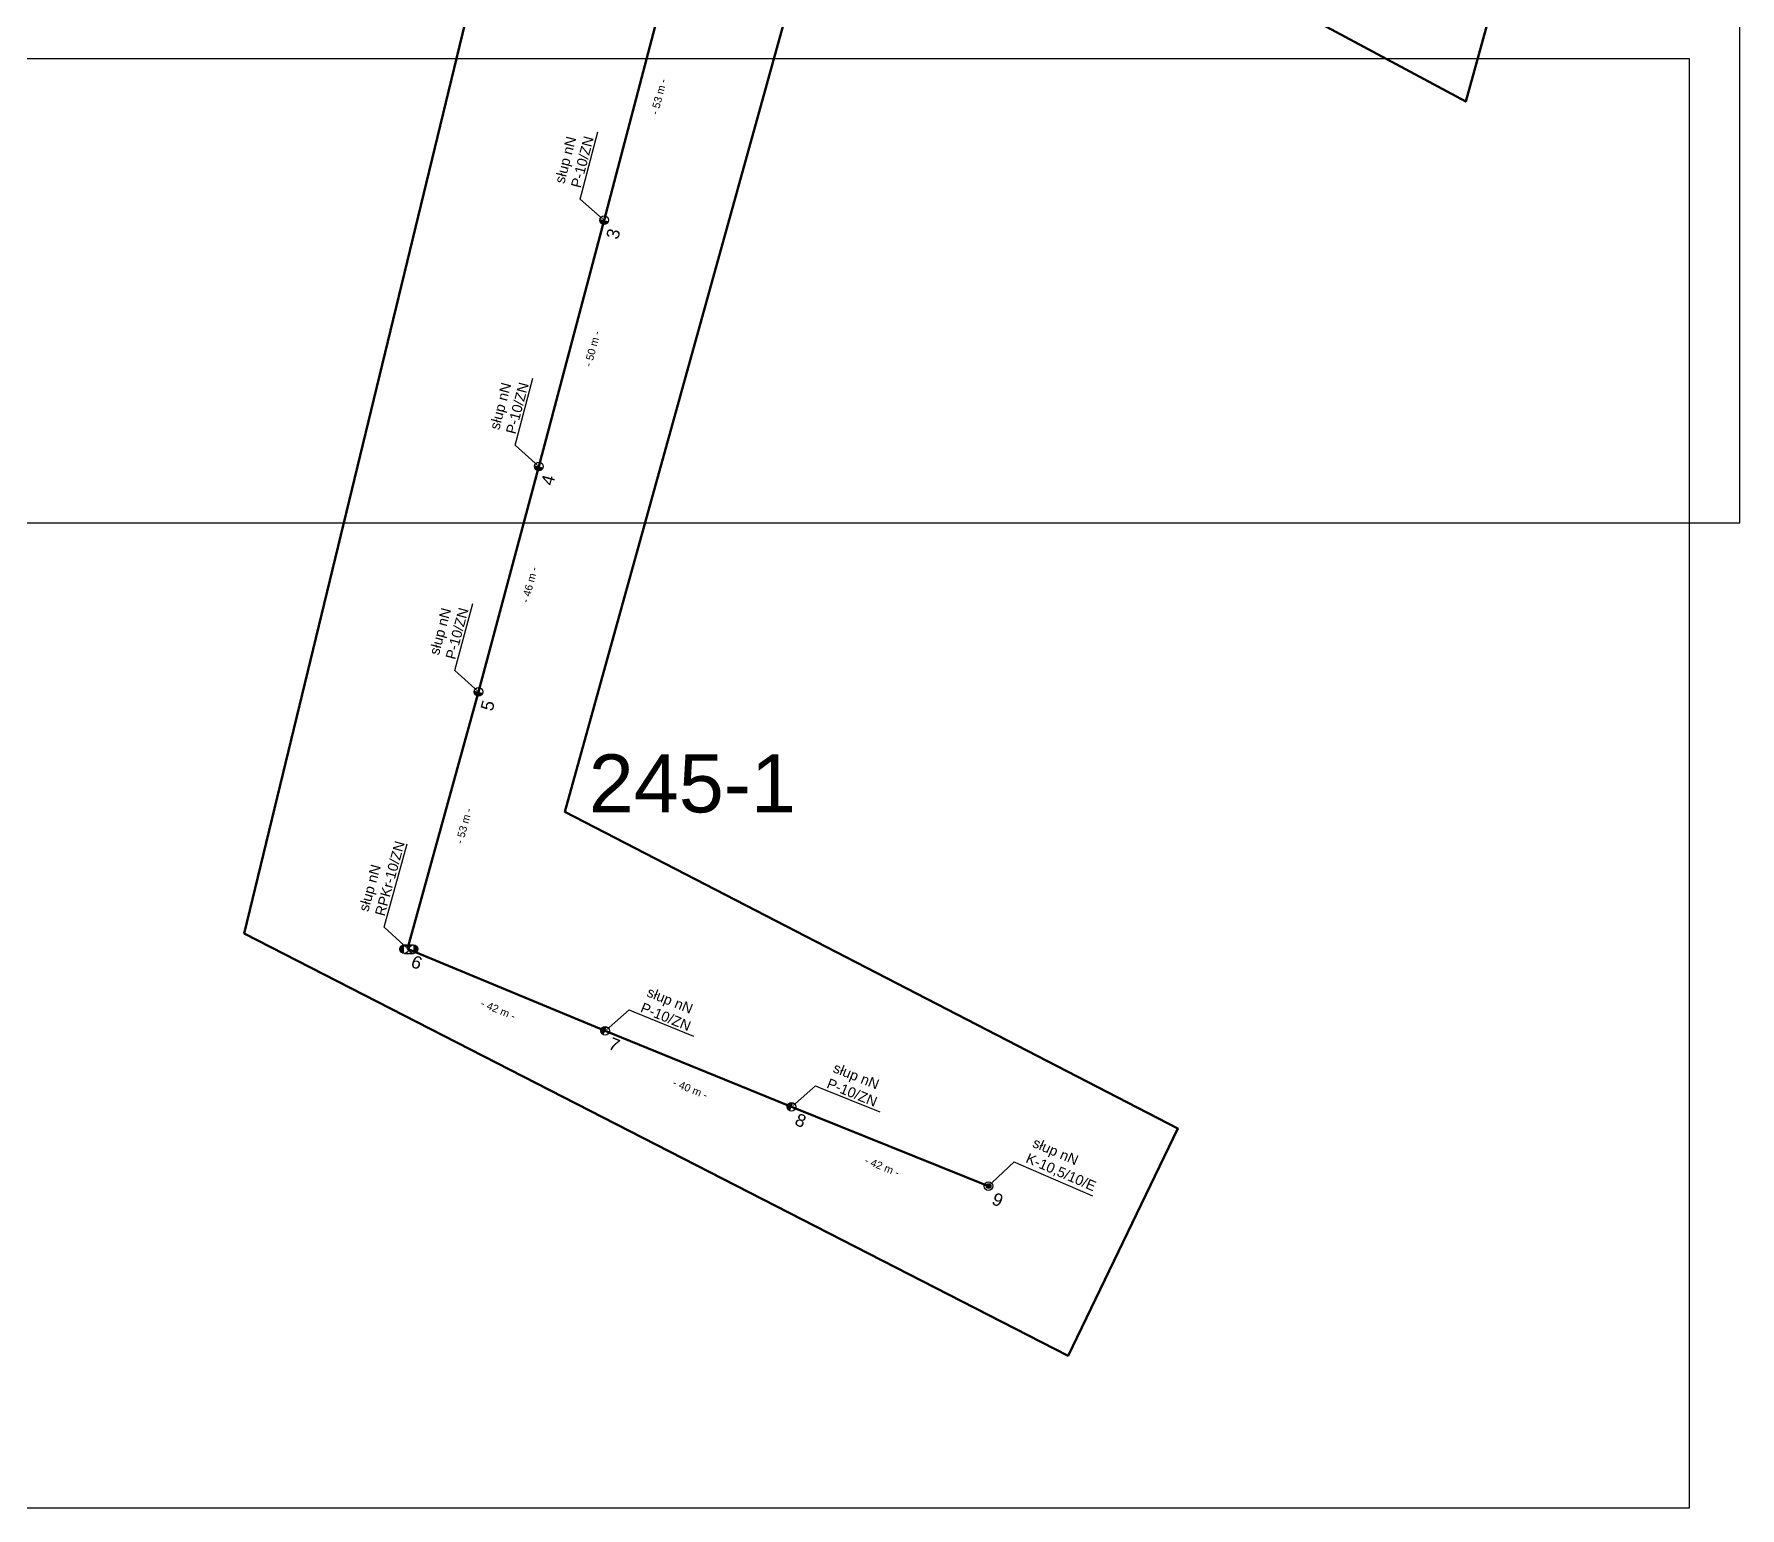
# Model space of a CAD drawing. Header units: metres. Extents: x 7532309 to 7535807, y 5784544 to 5785764.
# Drawn here: x 7535031 to 7535368.8, y 5784544.2 to 5784836 of the extents above; entities that cross this region are included whole.
import ezdxf
from ezdxf import colors
from ezdxf.entities.mleader import LeaderData, LeaderLine
from ezdxf.enums import TextEntityAlignment as Align
from ezdxf.math import Vec2, Vec3

# ---------------------------------------------------------------- set-up
doc = ezdxf.new("R2010")
doc.units = ezdxf.units.M
for name, color, linetype, lineweight in [('!tele', 30, 'Continuous', 40), ('!trafo', 6, 'Continuous', 50), ('!trafo_245', 6, 'Continuous', 50)]:
    doc.layers.add(name, color=color, linetype=linetype, lineweight=lineweight)
for name, color, linetype in [('!wymiary', 7, 'Continuous'), ('_MM opisy', 7, 'Continuous'), ('_MM slupy', 5, 'Continuous'), ('_numery_05-0245_3', 7, 'Continuous')]:
    doc.layers.add(name, color=color, linetype=linetype)
doc.layers.add('_kontrola_05-0245_3', color=30, linetype='Continuous', lineweight=50, plot=False)
doc.styles.get("Standard").update_dxf_attribs({"font": 'arial.ttf'})
doc.dimstyles.new('opis linie', dxfattribs={"dimtxt": 1.5, "dimasz": 0.18, "dimexe": 0.18, "dimexo": 0.0625, "dimgap": 2.5, "dimtad": 4, "dimdec": 0, "dimzin": 0, "dimdsep": 46, "dimtxsty": 'Standard', "dimcen": 0.09, "dimse1": 1, "dimse2": 1, "dimsd1": 1, "dimsd2": 1, "dimclrt": 256, "dimadec": 0, "dimazin": 0, "dimtfac": 1, "dimtdec": 0, "dimtofl": 0, "dimtmove": 0, "dimatfit": 3, "dimfxl": 1, "dimtfill": 1, "dimtolj": 1, "dimtzin": 0, "dimarcsym": 0})

# ---------------------------------------------------------------- blocks, each defined once
blk = doc.blocks.new('ZN')
at = {"layer": '_MM slupy', "transparency": 33554687}
h = blk.add_hatch(color=256, dxfattribs=at)
h.dxf.hatch_style = 1
h.paths.add_polyline_path([(0, -0.86), (0, 0.86, 1)])
at = {"layer": '_MM slupy'}
blk.add_circle((0, 0), 0.857, dxfattribs=at)
blk = doc.blocks.new('*D36')
at = {"layer": 'Defpoints', "color": 0}
for p in [(7535119.01, 5784705.78), (7535119.97, 5784705.51), (7535104.97, 5784654.93)]:
    blk.add_point(p, dxfattribs=at)
at = {"layer": '!wymiary', "insert": (7535116.1, 5784679.22), "char_height": 1.5, "attachment_point": 5, "rotation": 74.5613, "bg_fill": 3, "box_fill_scale": 1.1, "bg_fill_color": 9, "bg_fill_true_color": 13158600, "bg_fill_transparency": 0}
blk.add_mtext('\\A1;- 53 m -', dxfattribs=at)
blk = doc.blocks.new('*D37')
at = {"layer": 'Defpoints', "color": 0}
for p in [(7535130.97, 5784750.41), (7535131.93, 5784750.15), (7535119.01, 5784705.78)]:
    blk.add_point(p, dxfattribs=at)
at = {"layer": '!wymiary', "insert": (7535129.11, 5784726.99), "char_height": 1.5, "attachment_point": 5, "rotation": 75.004, "bg_fill": 3, "box_fill_scale": 1.1, "bg_fill_color": 9, "bg_fill_true_color": 13158600, "bg_fill_transparency": 0}
blk.add_mtext('\\A1;- 46 m -', dxfattribs=at)
blk = doc.blocks.new('*D38')
at = {"layer": 'Defpoints', "color": 0}
for p in [(7535143.87, 5784799.16), (7535144.84, 5784798.91), (7535130.97, 5784750.41)]:
    blk.add_point(p, dxfattribs=at)
at = {"layer": '!wymiary', "insert": (7535141.54, 5784773.7), "char_height": 1.5, "attachment_point": 5, "rotation": 75.174, "bg_fill": 3, "box_fill_scale": 1.1, "bg_fill_color": 9, "bg_fill_true_color": 13158600, "bg_fill_transparency": 0}
blk.add_mtext('\\A1;- 50 m -', dxfattribs=at)
blk = doc.blocks.new('*D39')
at = {"layer": 'Defpoints', "color": 0}
for p in [(7535157.26, 5784850.2), (7535158.23, 5784849.95), (7535143.87, 5784799.16)]:
    blk.add_point(p, dxfattribs=at)
at = {"layer": '!wymiary', "insert": (7535154.69, 5784823.6), "char_height": 1.5, "attachment_point": 5, "rotation": 75.3019, "bg_fill": 3, "box_fill_scale": 1.1, "bg_fill_color": 9, "bg_fill_true_color": 13158600, "bg_fill_transparency": 0}
blk.add_mtext('\\A1;- 53 m -', dxfattribs=at)
blk = doc.blocks.new('*D41')
at = {"layer": 'Defpoints', "color": 0}
for p in [(7535104.97, 5784654.93), (7535144.09, 5784638.66), (7535143.7, 5784637.74)]:
    blk.add_point(p, dxfattribs=at)
at = {"layer": '!wymiary', "insert": (7535122.9, 5784642.87), "char_height": 1.5, "attachment_point": 5, "rotation": 337.4144, "bg_fill": 3, "box_fill_scale": 1.1, "bg_fill_color": 9, "bg_fill_true_color": 13158600, "bg_fill_transparency": 0}
blk.add_mtext('\\A1;- 42 m -', dxfattribs=at)
blk = doc.blocks.new('*D42')
at = {"layer": 'Defpoints', "color": 0}
for p in [(7535144.09, 5784638.66), (7535180.61, 5784622.7), (7535180.99, 5784623.62)]:
    blk.add_point(p, dxfattribs=at)
at = {"layer": '!wymiary', "insert": (7535160.93, 5784627.19), "char_height": 1.5, "attachment_point": 5, "rotation": 337.8277, "bg_fill": 3, "box_fill_scale": 1.1, "bg_fill_color": 9, "bg_fill_true_color": 13158600, "bg_fill_transparency": 0}
blk.add_mtext('\\A1;- 40 m -', dxfattribs=at)
blk = doc.blocks.new('*D43')
at = {"layer": 'Defpoints', "color": 0}
for p in [(7535180.99, 5784623.62), (7535220, 5784607.93), (7535219.62, 5784607.01)]:
    blk.add_point(p, dxfattribs=at)
at = {"layer": '!wymiary', "insert": (7535198.91, 5784611.83), "char_height": 1.5, "attachment_point": 5, "rotation": 338.089, "bg_fill": 3, "box_fill_scale": 1.1, "bg_fill_color": 9, "bg_fill_true_color": 13158600, "bg_fill_transparency": 0}
blk.add_mtext('\\A1;- 42 m -', dxfattribs=at)
blk = doc.blocks.new('R')
at = {"layer": '_MM slupy', "transparency": 33554687}
h = blk.add_hatch(color=256, dxfattribs=at)
h.dxf.hatch_style = 1
h.paths.add_polyline_path([(-0.93, -0.86), (-0.93, 0.86, 1)])
h = blk.add_hatch(color=256, dxfattribs=at)
h.dxf.hatch_style = 1
h.paths.add_polyline_path([(0.93, 0.86), (0.93, -0.86, 1)])
at = {"layer": '_MM slupy'}
for points in [[(-0.93, 0.86), (0.93, 0.86)], [(-0.93, -0.86), (0.93, -0.86)]]:
    blk.add_lwpolyline(points, dxfattribs=at)
for centre in [(-0.93, 0), (0.93, 0)]:
    blk.add_circle(centre, 0.857, dxfattribs=at)
blk = doc.blocks.new('E')
at = {"layer": '_MM slupy'}
h = blk.add_hatch(color=256, dxfattribs=at)
h.dxf.hatch_style = 1
h.paths.add_polyline_path([(0.27, 0.37, 1), (-0.27, -0.37, 1)])
for radius in [0.857, 0.457]:
    blk.add_circle((0, 0), radius, dxfattribs=at)
blk = doc.blocks.new('q')
at = {"layer": '_MM slupy'}
blk.add_blockref('ZN', (0, 0), dxfattribs=at)
at = {"layer": '_MM opisy'}
ml = blk.add_multileader_mtext('Standard', dxfattribs=at)
ml.set_content('\\pxql;słup nN\\PP-10/ZN', color=256)
ml.set_leader_properties()
ml.build(insert=Vec2(0, 0))
ml.multileader.update_dxf_attribs({"has_text_frame": 1, "text_left_attachment_type": 5, "text_right_attachment_type": 5, "dogleg_length": 1, "arrow_head_size": 1})
ctx = ml.context
ctx.base_point, ctx.char_height, ctx.arrow_head_size, ctx.landing_gap_size, ctx.plane_origin = Vec3(3.86, 5.63), 2, 1, 1, Vec3(1.72, -1.42)
ctx.left_attachment, ctx.right_attachment = 5, 5
notes = []
notes.append((ctx, [(0, (1, 1, 0), (2.86, 5.63), (1, 0), 1, [(0, [(0, 0)], 0, [])])]))
ctx.mtext.insert, ctx.mtext.flow_direction = Vec3(4.86, 11.44), 5
ctx.mtext.has_bg_fill, ctx.mtext.bg_color, ctx.mtext.bg_scale_factor, ctx.mtext.bg_transparency, ctx.mtext.use_window_bg_color = 1, -1023410175, 1, 0, 1
for ctx, leaders in notes:
    for number, flags, end, landing, length, lines in leaders:
        leader = LeaderData()
        leader.index, (leader.has_last_leader_line, leader.has_dogleg_vector, leader.attachment_direction) = number, flags
        leader.last_leader_point, leader.dogleg_vector, leader.dogleg_length = Vec3(end), Vec3(landing), length
        for number, points, colour, breaks in lines:
            line = LeaderLine()
            line.index, line.vertices, line.color, line.breaks = number, Vec3.list(points), colors.encode_raw_color(colour), breaks
            leader.lines.append(line)
        ctx.leaders.append(leader)

msp = doc.modelspace()

# ---------------------------------------------------------------- linework, layer by layer
at = {"layer": '!tele'}
for points in [[(7535104.97, 5784654.93), (7535119.01, 5784705.78), (7535130.97, 5784750.41), (7535143.87, 5784799.16), (7535157.26, 5784850.2), (7535169.07, 5784895.44)], [(7535104.97, 5784654.93), (7535144.09, 5784638.66), (7535180.99, 5784623.62), (7535220, 5784607.93)]]:
    msp.add_lwpolyline(points, dxfattribs=at)
at = {"layer": '!trafo_245'}
msp.add_lwpolyline([(7535037.1, 5785002.23), (7535039.43, 5784952.43), (7535139.32, 5784932.92), (7535072.62, 5784657.91), (7535235.74, 5784574.34), (7535257.44, 5784619.33), (7535136.1, 5784682.01), (7535193.16, 5784887.72), (7535314.49, 5784822.63), (7535327.35, 5784869.24), (7535182.71, 5784984.15)], close=True, dxfattribs=at)

# ---------------------------------------------------------------- texts
at = {"layer": 'Defpoints', "color": 4}
msp.add_text('245-1', height=11.474, dxfattribs=at).set_placement((7535161.33, 5784687.65), align=Align.MIDDLE_CENTER)

# ---------------------------------------------------------------- next in the draw order: block references
for p, rotation in [((7535143.87, 5784799.16), 75.30192311107228), ((7535130.97, 5784750.41), 75.17397228744947), ((7535119.01, 5784705.78), 75.00404393386644), ((7535144.09, 5784638.66), 337.8277362629604), ((7535180.99, 5784623.62), 338.0890138082293)]:
    msp.add_blockref('q', p, dxfattribs=dict(rotation=rotation))

# ---------------------------------------------------------------- next in the draw order: dimensions: what is measured, and where the dimension line sits
at = {"layer": '!wymiary'}
dim = msp.add_aligned_dim(p1=(7535104.97, 5784654.93), p2=(7535119.01, 5784705.78), distance=-1, dimstyle='opis linie', override={"dimpost": '- <> m -'}, dxfattribs=at)
dim.commit()
dim.dimension.update_dxf_attribs({"geometry": '*D36', "text_midpoint": (7535116.1, 5784679.22)})

# ---------------------------------------------------------------- next in the draw order: texts
at = {"layer": '_numery_05-0245_3', "color": 7}
msp.add_text('5', height=2.5, rotation=75.004, dxfattribs=at).set_placement((7535120.81, 5784703.07), align=Align.MIDDLE_CENTER)

# ---------------------------------------------------------------- next in the draw order: dimensions: what is measured, and where the dimension line sits
at = {"layer": '!wymiary'}
for p1, p2, picture, middle in [((7535119.01, 5784705.78), (7535130.97, 5784750.41), '*D37', (7535129.11, 5784726.99)), ((7535104.97, 5784654.93), (7535144.09, 5784638.66), '*D41', (7535122.9, 5784642.87))]:
    dim = msp.add_aligned_dim(p1=p1, p2=p2, distance=-1, dimstyle='opis linie', override={"dimpost": '- <> m -'}, dxfattribs=at)
    dim.commit()
    dim.dimension.update_dxf_attribs({"geometry": picture, "text_midpoint": middle})

# ---------------------------------------------------------------- next in the draw order: texts
at = {"layer": '_numery_05-0245_3', "color": 7}
msp.add_text('4', height=2.5, rotation=75.004, dxfattribs=at).set_placement((7535132.77, 5784747.71), align=Align.MIDDLE_CENTER)

# ---------------------------------------------------------------- next in the draw order: dimensions: what is measured, and where the dimension line sits
at = {"layer": '!wymiary'}
for p1, p2, picture, middle in [((7535130.97, 5784750.41), (7535143.87, 5784799.16), '*D38', (7535141.54, 5784773.7)), ((7535144.09, 5784638.66), (7535180.99, 5784623.62), '*D42', (7535160.93, 5784627.19))]:
    dim = msp.add_aligned_dim(p1=p1, p2=p2, distance=-1, dimstyle='opis linie', override={"dimpost": '- <> m -'}, dxfattribs=at)
    dim.commit()
    dim.dimension.update_dxf_attribs({"geometry": picture, "text_midpoint": middle})

# ---------------------------------------------------------------- next in the draw order: leaders
at = {"layer": '_MM opisy'}
ml = msp.add_multileader_mtext('Standard', dxfattribs=at)
ml.set_content('\\pxql;słup nN\\PRPKr-10/ZN', color=256)
ml.set_leader_properties()
ml.build(insert=Vec2(0, 0))
ml.multileader.update_dxf_attribs({"has_text_frame": 1, "text_left_attachment_type": 5, "text_right_attachment_type": 5, "dogleg_length": 1, "arrow_head_size": 1})
ctx = ml.context
ctx.base_point, ctx.char_height, ctx.arrow_head_size, ctx.landing_gap_size, ctx.plane_origin, ctx.plane_x_axis, ctx.plane_y_axis = Vec3(7535100.57, 5784660.16), 2, 1, 1, Vec3(7535106.79, 5784656.21), Vec3(0.266207, 0.963916), Vec3(-0.963916, 0.266207)
ctx.left_attachment, ctx.right_attachment = 5, 5
notes = []
notes.append((ctx, [(0, (1, 1, 0), (7535100.3, 5784659.19), (0.266207, 0.963916), 1, [(0, [(7535104.97, 5784654.93)], 0, [])])]))
ctx.mtext.insert, ctx.mtext.text_direction, ctx.mtext.flow_direction = Vec3(7535095.24, 5784662.66), Vec3(0.266207, 0.963916), 5
ctx.mtext.has_bg_fill, ctx.mtext.bg_color, ctx.mtext.bg_scale_factor, ctx.mtext.bg_transparency, ctx.mtext.use_window_bg_color = 1, -1023410175, 1, 0, 1
for ctx, leaders in notes:
    for number, flags, end, landing, length, lines in leaders:
        leader = LeaderData()
        leader.index, (leader.has_last_leader_line, leader.has_dogleg_vector, leader.attachment_direction) = number, flags
        leader.last_leader_point, leader.dogleg_vector, leader.dogleg_length = Vec3(end), Vec3(landing), length
        for number, points, colour, breaks in lines:
            line = LeaderLine()
            line.index, line.vertices, line.color, line.breaks = number, Vec3.list(points), colors.encode_raw_color(colour), breaks
            leader.lines.append(line)
        ctx.leaders.append(leader)

# ---------------------------------------------------------------- next in the draw order: linework, layer by layer
at = {"layer": '_kontrola_05-0245_3', "color": 30}
for points in [[(7535130.97, 5784750.41), (7535119.01, 5784705.78)], [(7535119.01, 5784705.78), (7535104.97, 5784654.93)], [(7535104.97, 5784654.93), (7535144.09, 5784638.66)]]:
    msp.add_lwpolyline(points, dxfattribs=at)

# ---------------------------------------------------------------- next in the draw order: block references
at = {"layer": '!trafo'}
msp.add_blockref('R', (7535105.2, 5784654.84), dxfattribs=at)

# ---------------------------------------------------------------- next in the draw order: texts
at = {"layer": '_numery_05-0245_3', "color": 7}
for s, rotation, p in [('3', 75.174, (7535145.67, 5784796.46)), ('6', -22.5856, (7535106.77, 5784652.23)), ('7', -22.1723, (7535145.89, 5784635.96))]:
    msp.add_text(s, height=2.5, rotation=rotation, dxfattribs=at).set_placement(p, align=Align.MIDDLE_CENTER)

# ---------------------------------------------------------------- next in the draw order: dimensions: what is measured, and where the dimension line sits
at = {"layer": '!wymiary'}
for p1, p2, picture, middle in [((7535143.87, 5784799.16), (7535157.26, 5784850.2), '*D39', (7535154.69, 5784823.6)), ((7535180.99, 5784623.62), (7535220, 5784607.93), '*D43', (7535198.91, 5784611.83))]:
    dim = msp.add_aligned_dim(p1=p1, p2=p2, distance=-1, dimstyle='opis linie', override={"dimpost": '- <> m -'}, dxfattribs=at)
    dim.commit()
    dim.dimension.update_dxf_attribs({"geometry": picture, "text_midpoint": middle})

# ---------------------------------------------------------------- next in the draw order: linework, layer by layer
at = {"layer": '_kontrola_05-0245_3', "color": 30}
for points in [[(7535157.26, 5784850.2), (7535143.87, 5784799.16)], [(7535143.87, 5784799.16), (7535130.97, 5784750.41)], [(7535144.09, 5784638.66), (7535180.99, 5784623.62)]]:
    msp.add_lwpolyline(points, dxfattribs=at)
at = {"layer": 'Defpoints', "color": 4}
msp.add_lwpolyline([(7534973.9, 5784739.22), (7535368.76, 5784739.22), (7535368.76, 5785026.08), (7534973.9, 5785026.08)], close=True, dxfattribs=at)

# ---------------------------------------------------------------- next in the draw order: texts
at = {"layer": '_numery_05-0245_3', "color": 7}
msp.add_text('8', height=2.5, rotation=337.8277, dxfattribs=at).set_placement((7535182.79, 5784620.92), align=Align.MIDDLE_CENTER)

# ---------------------------------------------------------------- next in the draw order: leaders
at = {"layer": '_MM opisy'}
ml = msp.add_multileader_mtext('Standard', dxfattribs=at)
ml.set_content('\\pxql;słup nN\\PK-10,5/10/E', color=256)
ml.set_leader_properties()
ml.build(insert=Vec2(0, 0))
ml.multileader.update_dxf_attribs({"has_text_frame": 1, "text_left_attachment_type": 5, "text_right_attachment_type": 5, "dogleg_length": 1, "arrow_head_size": 1})
ctx = ml.context
ctx.base_point, ctx.char_height, ctx.arrow_head_size, ctx.landing_gap_size, ctx.plane_origin, ctx.plane_x_axis, ctx.plane_y_axis = Vec3(7535225.94, 5784612.34), 2, 1, 1, Vec3(7535221.01, 5784605.95), Vec3(0.917981, -0.396623), Vec3(0.396623, 0.917981)
ctx.left_attachment, ctx.right_attachment = 5, 5
notes = []
notes.append((ctx, [(0, (1, 1, 0), (7535225.03, 5784612.74), (0.917981, -0.396623), 1, [(0, [(7535220, 5784607.93), (7535225.03, 5784612.74)], 0, [])])]))
ctx.mtext.insert, ctx.mtext.text_direction, ctx.mtext.flow_direction = Vec3(7535229.31, 5784617.6), Vec3(0.917981, -0.396623), 5
ctx.mtext.has_bg_fill, ctx.mtext.bg_color, ctx.mtext.bg_scale_factor, ctx.mtext.bg_transparency, ctx.mtext.use_window_bg_color = 1, -1023410175, 1, 0, 1
for ctx, leaders in notes:
    for number, flags, end, landing, length, lines in leaders:
        leader = LeaderData()
        leader.index, (leader.has_last_leader_line, leader.has_dogleg_vector, leader.attachment_direction) = number, flags
        leader.last_leader_point, leader.dogleg_vector, leader.dogleg_length = Vec3(end), Vec3(landing), length
        for number, points, colour, breaks in lines:
            line = LeaderLine()
            line.index, line.vertices, line.color, line.breaks = number, Vec3.list(points), colors.encode_raw_color(colour), breaks
            leader.lines.append(line)
        ctx.leaders.append(leader)

# ---------------------------------------------------------------- next in the draw order: linework, layer by layer
at = {"layer": '_kontrola_05-0245_3', "color": 30}
msp.add_lwpolyline([(7535180.99, 5784623.62), (7535220, 5784607.93)], dxfattribs=at)
at = {"layer": 'Defpoints', "color": 4}
msp.add_lwpolyline([(7534963.9, 5784544.22), (7535358.76, 5784544.22), (7535358.76, 5784831.08), (7534963.9, 5784831.08)], close=True, dxfattribs=at)

# ---------------------------------------------------------------- next in the draw order: block references
at = {"rotation": 336.632751146353}
msp.add_blockref('E', (7535220, 5784607.93), dxfattribs=at)

# ---------------------------------------------------------------- next in the draw order: texts
at = {"layer": '_numery_05-0245_3', "color": 7}
msp.add_text('9', height=2.5, rotation=338.089, dxfattribs=at).set_placement((7535221.8, 5784605.23), align=Align.MIDDLE_CENTER)

doc.saveas('drawing.dxf')
